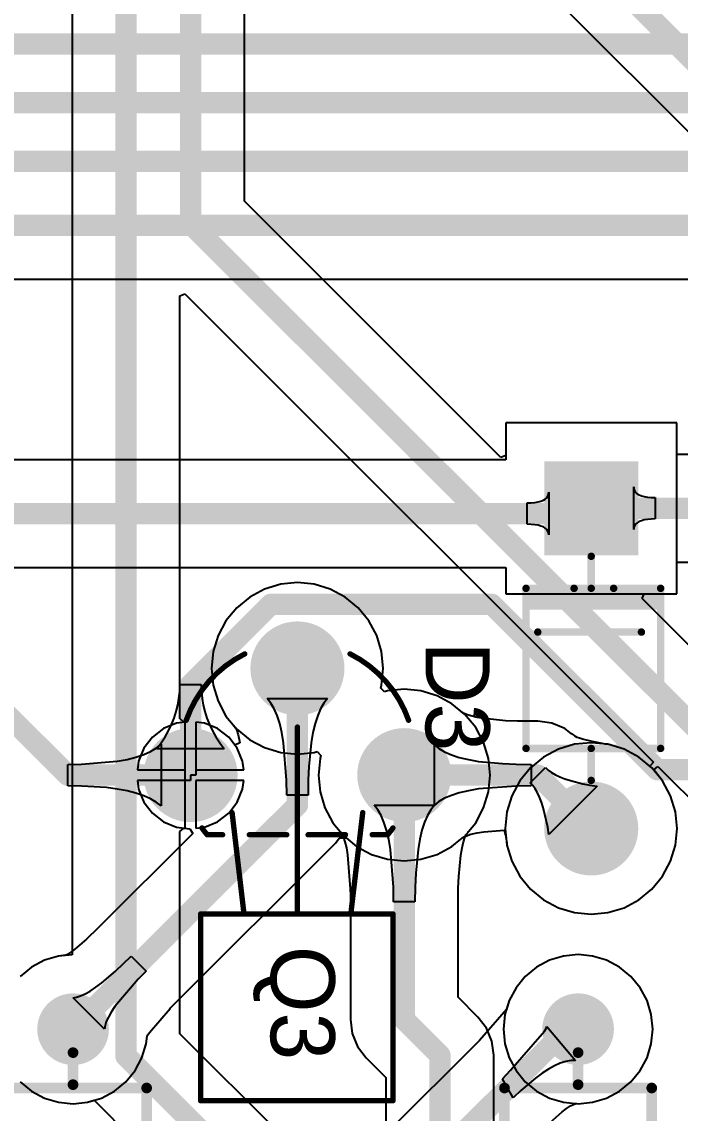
# Model space of a CAD drawing. Header units: millimetres. Extents: x 0 to 190, y 0 to 100.
# Drawn here: x 129.85 to 145.5, y 39.71 to 65.68 of the extents above; entities that cross this region are included whole.
import ezdxf

# ---------------------------------------------------------------- set-up
doc = ezdxf.new("R2010")
doc.units = ezdxf.units.MM
for name, color, linetype in [('BottomLayer', 5, 'Continuous'), ('BottomSolder', 6, 'Continuous'), ('MultiLayer', 9, 'Continuous'), ('PadHoleLayer', 156, 'Continuous'), ('TopLayer', 1, 'Continuous'), ('TopOverlay', 2, 'Continuous'), ('TopSolder', 216, 'Continuous')]:
    doc.layers.add(name, color=color, linetype=linetype)

msp = doc.modelspace()

# ---------------------------------------------------------------- hatches: boundary and pattern name
at = {"layer": 'BottomLayer'}
msp.add_hatch(color=5, dxfattribs=at).paths.add_polyline_path([(144.399, 55.118), (144.399, 53.086), (142.367, 53.086), (142.367, 55.118)])
h = msp.add_hatch(color=5, dxfattribs=at)
edge = h.paths.add_edge_path()
edge.add_arc((136.398, 50.292), 1.016, 0, 360)
h = msp.add_hatch(color=5, dxfattribs=at)
edge = h.paths.add_edge_path()
edge.add_arc((133.858, 47.752), 1.016, 0, 360)
h = msp.add_hatch(color=5, dxfattribs=at)
edge = h.paths.add_edge_path()
edge.add_arc((138.938, 47.752), 1.016, 0, 360)
h = msp.add_hatch(color=5, dxfattribs=at)
edge = h.paths.add_edge_path()
edge.add_arc((143.383, 46.482), 1.016, 0, 360)
h = msp.add_hatch(color=5, dxfattribs=at)
edge = h.paths.add_edge_path()
edge.add_arc((131.064, 41.706), 0.75, 0, 360)
h = msp.add_hatch(color=5, dxfattribs=at)
edge = h.paths.add_edge_path()
edge.add_arc((143.071, 41.706), 0.75, 0, 360)
at = {"layer": 'BottomSolder'}
msp.add_hatch(color=6, dxfattribs=at).paths.add_polyline_path([(144.501, 55.22), (144.501, 52.984), (142.265, 52.984), (142.265, 55.22)])
h = msp.add_hatch(color=6, dxfattribs=at)
edge = h.paths.add_edge_path()
edge.add_arc((136.398, 50.292), 1.118, 0, 360)
h = msp.add_hatch(color=6, dxfattribs=at)
edge = h.paths.add_edge_path()
edge.add_arc((133.858, 47.752), 1.118, 0, 360)
h = msp.add_hatch(color=6, dxfattribs=at)
edge = h.paths.add_edge_path()
edge.add_arc((138.938, 47.752), 1.118, 0, 360)
h = msp.add_hatch(color=6, dxfattribs=at)
edge = h.paths.add_edge_path()
edge.add_arc((143.383, 46.482), 1.118, 0, 360)
h = msp.add_hatch(color=6, dxfattribs=at)
edge = h.paths.add_edge_path()
edge.add_arc((131.064, 41.706), 0.852, 0, 360)
h = msp.add_hatch(color=6, dxfattribs=at)
edge = h.paths.add_edge_path()
edge.add_arc((143.071, 41.706), 0.852, 0, 360)
at = {"layer": 'MultiLayer'}
msp.add_hatch(color=9, dxfattribs=at).paths.add_polyline_path([(144.399, 55.118), (144.399, 53.086), (142.367, 53.086), (142.367, 55.118)])
h = msp.add_hatch(color=9, dxfattribs=at)
edge = h.paths.add_edge_path()
edge.add_arc((136.398, 50.292), 1.016, 0, 360)
h = msp.add_hatch(color=9, dxfattribs=at)
edge = h.paths.add_edge_path()
edge.add_arc((133.858, 47.752), 1.016, 0, 360)
h = msp.add_hatch(color=9, dxfattribs=at)
edge = h.paths.add_edge_path()
edge.add_arc((138.938, 47.752), 1.016, 0, 360)
h = msp.add_hatch(color=9, dxfattribs=at)
edge = h.paths.add_edge_path()
edge.add_arc((143.383, 46.482), 1.016, 0, 360)
h = msp.add_hatch(color=9, dxfattribs=at)
edge = h.paths.add_edge_path()
edge.add_arc((131.064, 41.706), 0.75, 0, 360)
h = msp.add_hatch(color=9, dxfattribs=at)
edge = h.paths.add_edge_path()
edge.add_arc((143.071, 41.706), 0.75, 0, 360)
at = {"layer": 'PadHoleLayer'}
h = msp.add_hatch(color=156, dxfattribs=at)
edge = h.paths.add_edge_path()
edge.add_arc((143.383, 54.102), 0.445, 0, 360)
h = msp.add_hatch(color=156, dxfattribs=at)
edge = h.paths.add_edge_path()
edge.add_arc((136.398, 50.292), 0.457, 0, 360)
h = msp.add_hatch(color=156, dxfattribs=at)
edge = h.paths.add_edge_path()
edge.add_arc((133.858, 47.752), 0.457, 0, 360)
h = msp.add_hatch(color=156, dxfattribs=at)
edge = h.paths.add_edge_path()
edge.add_arc((138.938, 47.752), 0.457, 0, 360)
h = msp.add_hatch(color=156, dxfattribs=at)
edge = h.paths.add_edge_path()
edge.add_arc((143.383, 46.482), 0.445, 0, 360)
h = msp.add_hatch(color=156, dxfattribs=at)
edge = h.paths.add_edge_path()
edge.add_arc((131.064, 41.706), 0.35, 0, 360)
h = msp.add_hatch(color=156, dxfattribs=at)
edge = h.paths.add_edge_path()
edge.add_arc((143.071, 41.706), 0.35, 0, 360)
at = {"layer": 'TopLayer'}
msp.add_hatch(color=1, dxfattribs=at).paths.add_polyline_path([(144.399, 55.118), (144.399, 53.086), (142.367, 53.086), (142.367, 55.118)])
h = msp.add_hatch(color=1, dxfattribs=at)
edge = h.paths.add_edge_path()
edge.add_arc((136.398, 50.292), 1.016, 0, 360)
h = msp.add_hatch(color=1, dxfattribs=at)
edge = h.paths.add_edge_path()
edge.add_arc((133.858, 47.752), 1.016, 0, 360)
h = msp.add_hatch(color=1, dxfattribs=at)
edge = h.paths.add_edge_path()
edge.add_arc((138.938, 47.752), 1.016, 0, 360)
h = msp.add_hatch(color=1, dxfattribs=at)
edge = h.paths.add_edge_path()
edge.add_arc((143.383, 46.482), 1.016, 0, 360)
h = msp.add_hatch(color=1, dxfattribs=at)
edge = h.paths.add_edge_path()
edge.add_arc((131.064, 41.706), 0.75, 0, 360)
h = msp.add_hatch(color=1, dxfattribs=at)
edge = h.paths.add_edge_path()
edge.add_arc((143.071, 41.706), 0.75, 0, 360)
at = {"layer": 'TopOverlay'}
msp.add_hatch(color=2, dxfattribs=at).paths.add_polyline_path([(141.834, 52.197), (141.834, 51.689), (145.034, 51.689), (145.034, 52.197)])
at = {"layer": 'TopSolder'}
msp.add_hatch(color=216, dxfattribs=at).paths.add_polyline_path([(144.501, 55.22), (144.501, 52.984), (142.265, 52.984), (142.265, 55.22)])
h = msp.add_hatch(color=216, dxfattribs=at)
edge = h.paths.add_edge_path()
edge.add_arc((136.398, 50.292), 1.118, 0, 360)
h = msp.add_hatch(color=216, dxfattribs=at)
edge = h.paths.add_edge_path()
edge.add_arc((133.858, 47.752), 1.118, 0, 360)
h = msp.add_hatch(color=216, dxfattribs=at)
edge = h.paths.add_edge_path()
edge.add_arc((138.938, 47.752), 1.118, 0, 360)
h = msp.add_hatch(color=216, dxfattribs=at)
edge = h.paths.add_edge_path()
edge.add_arc((143.383, 46.482), 1.118, 0, 360)
h = msp.add_hatch(color=216, dxfattribs=at)
edge = h.paths.add_edge_path()
edge.add_arc((131.064, 41.706), 0.852, 0, 360)
h = msp.add_hatch(color=216, dxfattribs=at)
edge = h.paths.add_edge_path()
edge.add_arc((143.071, 41.706), 0.852, 0, 360)

# ---------------------------------------------------------------- linework, layer by layer
at = {"layer": 'BottomLayer'}
for p, q in [((127.977, 59.556), (162.735, 59.556)), ((145.415, 56.134), (141.351, 56.134)), ((141.351, 56.134), (141.351, 55.256)), ((145.415, 55.383), (145.415, 56.134)), ((157.861, 55.383), (145.415, 55.383)), ((141.351, 55.256), (129.286, 55.256)), ((144.393, 53.594), (144.393, 54.61)), ((144.393, 54.61), (144.398, 54.562)), ((144.398, 54.562), (144.413, 54.519)), ((142.189, 54.27), (142.245, 54.292)), ((142.245, 54.292), (142.291, 54.32)), ((142.291, 54.32), (142.327, 54.353)), ((142.327, 54.353), (142.353, 54.392)), ((142.353, 54.392), (142.368, 54.435)), ((142.368, 54.435), (142.373, 54.483)), ((142.373, 54.483), (142.373, 53.467)), ((144.413, 54.519), (144.439, 54.48)), ((144.439, 54.48), (144.475, 54.447)), ((144.475, 54.447), (144.521, 54.419)), ((144.521, 54.419), (144.577, 54.397)), ((144.577, 54.397), (144.643, 54.379)), ((144.643, 54.379), (144.72, 54.366)), ((144.72, 54.366), (144.807, 54.359)), ((144.807, 54.359), (144.904, 54.356)), ((144.904, 54.356), (144.904, 53.848)), ((141.862, 54.229), (141.959, 54.232)), ((141.862, 53.721), (141.862, 54.229)), ((141.959, 54.232), (142.046, 54.239)), ((142.046, 54.239), (142.123, 54.252)), ((142.123, 54.252), (142.189, 54.27)), ((144.521, 53.785), (144.475, 53.757)), ((144.577, 53.807), (144.521, 53.785)), ((144.643, 53.825), (144.577, 53.807)), ((144.72, 53.838), (144.643, 53.825)), ((144.807, 53.845), (144.72, 53.838)), ((144.904, 53.848), (144.807, 53.845)), ((141.959, 53.718), (141.862, 53.721)), ((142.046, 53.711), (141.959, 53.718)), ((142.123, 53.698), (142.046, 53.711)), ((142.189, 53.68), (142.123, 53.698)), ((142.245, 53.657), (142.189, 53.68)), ((142.291, 53.63), (142.245, 53.657)), ((142.327, 53.597), (142.291, 53.63)), ((142.353, 53.558), (142.327, 53.597)), ((142.368, 53.515), (142.353, 53.558)), ((142.373, 53.467), (142.368, 53.515)), ((144.398, 53.642), (144.393, 53.594)), ((144.413, 53.685), (144.398, 53.642)), ((144.439, 53.724), (144.413, 53.685)), ((144.475, 53.757), (144.439, 53.724)), ((145.415, 52.07), (145.415, 52.821)), ((145.415, 52.821), (157.861, 52.821)), ((129.286, 52.694), (141.351, 52.694)), ((141.351, 52.694), (141.351, 52.07)), ((136, 52.295), (135.617, 52.178)), ((136.398, 52.334), (136, 52.295)), ((136.796, 52.295), (136.398, 52.334)), ((137.179, 52.178), (136.796, 52.295)), ((135.264, 51.99), (134.954, 51.736)), ((135.617, 52.178), (135.264, 51.99)), ((137.532, 51.99), (137.179, 52.178)), ((137.842, 51.736), (137.532, 51.99)), ((141.351, 52.07), (145.415, 52.07)), ((134.954, 51.736), (134.7, 51.426)), ((138.096, 51.426), (137.842, 51.736)), ((134.7, 51.426), (134.512, 51.073)), ((138.284, 51.073), (138.096, 51.426)), ((134.512, 51.073), (134.395, 50.69)), ((138.401, 50.69), (138.284, 51.073)), ((134.395, 50.69), (134.356, 50.292)), ((138.44, 50.292), (138.401, 50.69)), ((134.356, 50.292), (134.395, 49.894)), ((138.401, 49.894), (138.44, 50.292)), ((133.599, 49.742), (133.604, 49.907)), ((133.604, 49.907), (134.112, 49.907)), ((134.112, 49.907), (134.117, 49.742)), ((134.395, 49.894), (134.512, 49.511)), ((138.379, 49.823), (138.401, 49.894)), ((133.582, 49.579), (133.599, 49.742)), ((134.117, 49.742), (134.134, 49.579)), ((138.469, 49.733), (138.379, 49.823)), ((138.54, 49.755), (138.469, 49.733)), ((138.938, 49.794), (138.54, 49.755)), ((139.336, 49.755), (138.938, 49.794)), ((139.719, 49.638), (139.336, 49.755)), ((140.072, 49.45), (139.719, 49.638)), ((133.517, 49.263), (133.555, 49.42)), ((133.555, 49.42), (133.582, 49.579)), ((134.134, 49.579), (134.161, 49.42)), ((134.161, 49.42), (134.199, 49.263)), ((134.512, 49.511), (134.7, 49.158)), ((135.767, 49.467), (135.679, 49.574)), ((135.679, 49.574), (137.117, 49.574)), ((135.846, 49.333), (135.767, 49.467)), ((137.029, 49.467), (136.95, 49.333)), ((137.117, 49.574), (137.029, 49.467)), ((140.283, 49.277), (140.072, 49.45)), ((133.408, 48.957), (133.468, 49.109)), ((133.468, 49.109), (133.517, 49.263)), ((134.199, 49.263), (134.248, 49.109)), ((134.248, 49.109), (134.308, 48.957)), ((134.7, 49.158), (134.873, 48.947)), ((135.916, 49.172), (135.846, 49.333)), ((135.977, 48.983), (135.916, 49.172)), ((136.88, 49.172), (136.819, 48.983)), ((136.95, 49.333), (136.88, 49.172)), ((140.309, 49.26), (140.283, 49.277)), ((140.353, 49.224), (140.309, 49.26)), ((140.362, 49.219), (140.353, 49.224)), ((140.419, 49.194), (140.362, 49.219)), ((140.522, 49.161), (140.419, 49.194)), ((140.668, 49.127), (140.522, 49.161)), ((140.844, 49.097), (140.668, 49.127)), ((141.347, 49.047), (140.844, 49.097)), ((133.218, 48.861), (132.952, 48.658)), ((133.526, 48.989), (133.218, 48.861)), ((133.337, 48.809), (133.408, 48.957)), ((133.731, 49.016), (133.526, 48.989)), ((133.731, 47.879), (133.731, 49.016)), ((134.19, 48.989), (133.985, 49.016)), ((133.985, 49.016), (133.985, 47.752)), ((134.498, 48.861), (134.19, 48.989)), ((134.308, 48.957), (134.379, 48.809)), ((134.764, 48.658), (134.498, 48.861)), ((134.873, 48.947), (134.89, 48.921)), ((134.89, 48.921), (134.926, 48.877)), ((134.926, 48.877), (134.931, 48.868)), ((134.931, 48.868), (134.956, 48.811)), ((136.028, 48.767), (135.977, 48.983)), ((136.819, 48.983), (136.768, 48.767)), ((141.63, 49.035), (141.347, 49.047)), ((141.794, 49.033), (141.63, 49.035)), ((142.113, 49.033), (141.794, 49.033)), ((142.445, 48.989), (142.113, 49.033)), ((142.753, 48.861), (142.445, 48.989)), ((142.916, 48.736), (142.753, 48.861)), ((132.952, 48.658), (132.749, 48.392)), ((133.162, 48.52), (133.255, 48.663)), ((133.255, 48.663), (133.337, 48.809)), ((134.379, 48.809), (134.461, 48.663)), ((134.461, 48.663), (134.554, 48.52)), ((134.911, 48.466), (134.764, 48.658)), ((134.956, 48.811), (134.989, 48.708)), ((134.989, 48.708), (135.023, 48.562)), ((136.07, 48.523), (136.028, 48.767)), ((136.768, 48.767), (136.726, 48.523)), ((142.972, 48.699), (142.916, 48.736)), ((142.997, 48.677), (142.972, 48.699)), ((143.011, 48.668), (142.997, 48.677)), ((143.048, 48.651), (143.011, 48.668)), ((143.106, 48.628), (143.048, 48.651)), ((143.172, 48.606), (143.106, 48.628)), ((143.403, 48.549), (143.172, 48.606)), ((132.749, 48.392), (132.621, 48.084)), ((132.745, 48.241), (132.906, 48.313)), ((132.906, 48.313), (133.043, 48.395)), ((133.043, 48.395), (133.156, 48.486)), ((133.059, 48.379), (133.162, 48.52)), ((134.657, 48.379), (133.059, 48.379)), ((133.156, 48.486), (133.156, 47.018)), ((134.554, 48.52), (134.657, 48.379)), ((135.031, 48.519), (134.911, 48.466)), ((135.023, 48.562), (135.031, 48.519)), ((136.139, 47.629), (136.07, 48.523)), ((136.726, 48.523), (136.671, 47.955)), ((139.656, 47.033), (139.656, 48.471)), ((139.656, 48.471), (139.763, 48.383)), ((139.763, 48.383), (139.897, 48.304)), ((143.523, 48.526), (143.403, 48.549)), ((143.684, 48.5), (143.523, 48.526)), ((143.716, 48.491), (143.684, 48.5)), ((143.781, 48.485), (143.716, 48.491)), ((144.164, 48.368), (143.781, 48.485)), ((144.517, 48.18), (144.164, 48.368)), ((131.268, 48.011), (132.116, 48.083)), ((132.116, 48.083), (132.35, 48.126)), ((132.35, 48.126), (132.56, 48.179)), ((132.56, 48.179), (132.745, 48.241)), ((132.621, 48.084), (132.594, 47.879)), ((139.897, 48.304), (140.058, 48.234)), ((140.058, 48.234), (140.247, 48.173)), ((140.247, 48.173), (140.463, 48.122)), ((140.463, 48.122), (140.707, 48.08)), ((140.707, 48.08), (141.275, 48.025)), ((144.827, 47.926), (144.517, 48.18)), ((130.937, 48.006), (131.268, 48.011)), ((130.937, 47.498), (130.937, 48.006)), ((132.594, 47.879), (133.731, 47.879)), ((136.671, 47.955), (136.657, 47.629)), ((141.275, 48.025), (141.601, 48.011)), ((141.601, 48.011), (141.954, 48.006)), ((141.933, 47.572), (142.293, 47.932)), ((141.954, 48.006), (141.954, 47.498)), ((142.293, 47.932), (142.361, 47.871)), ((142.361, 47.871), (142.442, 47.814)), ((142.442, 47.814), (142.535, 47.76)), ((145.081, 47.616), (144.827, 47.926)), ((133.858, 47.625), (132.594, 47.625)), ((132.594, 47.625), (132.621, 47.42)), ((133.985, 47.752), (133.858, 47.752)), ((133.858, 47.752), (133.858, 47.625)), ((136.144, 47.276), (136.139, 47.629)), ((136.657, 47.629), (136.652, 47.276)), ((141.994, 47.504), (141.933, 47.572)), ((142.535, 47.76), (142.64, 47.71)), ((142.64, 47.71), (142.758, 47.664)), ((142.758, 47.664), (142.887, 47.621)), ((142.887, 47.621), (143.182, 47.547)), ((143.182, 47.547), (143.348, 47.516)), ((145.269, 47.263), (145.081, 47.616)), ((131.268, 47.493), (130.937, 47.498)), ((131.858, 47.455), (131.268, 47.493)), ((132.116, 47.421), (131.858, 47.455)), ((132.35, 47.378), (132.116, 47.421)), ((132.56, 47.325), (132.35, 47.378)), ((132.745, 47.263), (132.56, 47.325)), ((132.621, 47.42), (132.749, 47.112)), ((136.652, 47.276), (136.144, 47.276)), ((140.058, 47.27), (139.897, 47.2)), ((140.247, 47.331), (140.058, 47.27)), ((140.463, 47.382), (140.247, 47.331)), ((140.707, 47.424), (140.463, 47.382)), ((141.601, 47.493), (140.707, 47.424)), ((141.954, 47.498), (141.601, 47.493)), ((142.051, 47.423), (141.994, 47.504)), ((142.105, 47.33), (142.051, 47.423)), ((142.155, 47.225), (142.105, 47.33)), ((143.525, 47.488), (142.377, 46.34)), ((143.348, 47.516), (143.525, 47.488)), ((132.906, 47.191), (132.745, 47.263)), ((132.749, 47.112), (132.952, 46.846)), ((133.043, 47.109), (132.906, 47.191)), ((133.156, 47.018), (133.043, 47.109)), ((139.763, 47.121), (139.656, 47.033)), ((139.897, 47.2), (139.763, 47.121)), ((142.201, 47.107), (142.155, 47.225)), ((142.244, 46.978), (142.201, 47.107)), ((145.386, 46.88), (145.269, 47.263)), ((132.952, 46.846), (133.218, 46.643)), ((142.349, 46.517), (142.244, 46.978)), ((145.425, 46.482), (145.386, 46.88)), ((133.218, 46.643), (133.526, 46.515)), ((133.526, 46.515), (133.84, 46.473)), ((142.377, 46.34), (142.349, 46.517)), ((133.91, 46.363), (131.654, 44.107)), ((133.84, 46.473), (133.91, 46.363)), ((137.304, 46.134), (137.392, 46.25)), ((137.392, 46.25), (137.557, 46.256)), ((137.557, 46.256), (137.804, 46.054)), ((140.283, 46.227), (140.309, 46.244)), ((140.309, 46.244), (140.353, 46.28)), ((140.353, 46.28), (140.362, 46.285)), ((140.362, 46.285), (140.419, 46.31)), ((140.419, 46.31), (140.522, 46.343)), ((140.522, 46.343), (140.668, 46.377)), ((140.668, 46.377), (140.833, 46.406)), ((140.833, 46.406), (141.315, 46.443)), ((141.315, 46.443), (141.342, 46.323)), ((141.342, 46.323), (141.365, 46.181)), ((145.386, 46.084), (145.425, 46.482)), ((133.383, 42.213), (137.304, 46.134)), ((137.804, 46.054), (138.157, 45.866)), ((139.719, 45.866), (140.072, 46.054)), ((140.072, 46.054), (140.283, 46.227)), ((141.365, 46.181), (141.374, 46.149)), ((141.374, 46.149), (141.38, 46.084)), ((141.38, 46.084), (141.497, 45.701)), ((145.269, 45.701), (145.386, 46.084)), ((138.157, 45.866), (138.54, 45.749)), ((138.54, 45.749), (138.938, 45.71)), ((138.938, 45.71), (139.336, 45.749)), ((139.336, 45.749), (139.719, 45.866)), ((141.497, 45.701), (141.685, 45.348)), ((145.081, 45.348), (145.269, 45.701)), ((141.685, 45.348), (141.939, 45.038)), ((144.827, 45.038), (145.081, 45.348)), ((141.939, 45.038), (142.249, 44.784)), ((144.517, 44.784), (144.827, 45.038)), ((142.249, 44.784), (142.602, 44.596)), ((144.164, 44.596), (144.517, 44.784)), ((142.602, 44.596), (142.985, 44.479)), ((142.985, 44.479), (143.383, 44.44)), ((143.383, 44.44), (143.781, 44.479)), ((143.781, 44.479), (144.164, 44.596)), ((131.654, 44.107), (131.384, 43.849)), ((131.384, 43.849), (131.106, 43.611)), ((130.718, 43.446), (130.385, 43.345)), ((130.894, 43.464), (130.718, 43.446)), ((130.929, 43.484), (130.894, 43.464)), ((131.009, 43.538), (130.929, 43.484)), ((131.106, 43.611), (131.009, 43.538)), ((132.072, 43.089), (132.444, 43.445)), ((132.444, 43.445), (132.803, 43.086)), ((142.725, 43.446), (142.392, 43.345)), ((143.071, 43.481), (142.725, 43.446)), ((143.417, 43.446), (143.071, 43.481)), ((143.75, 43.345), (143.417, 43.446)), ((130.078, 43.181), (129.809, 42.961)), ((130.385, 43.345), (130.078, 43.181)), ((142.085, 43.181), (141.816, 42.961)), ((142.392, 43.345), (142.085, 43.181)), ((144.057, 43.181), (143.75, 43.345)), ((144.326, 42.961), (144.057, 43.181)), ((131.748, 42.812), (132.072, 43.089)), ((132.615, 42.894), (132.061, 42.246)), ((132.803, 43.086), (132.615, 42.894)), ((141.816, 42.961), (141.596, 42.692)), ((144.547, 42.692), (144.326, 42.961)), ((131.352, 42.545), (131.472, 42.614)), ((131.472, 42.614), (131.604, 42.703)), ((131.604, 42.703), (131.748, 42.812)), ((141.596, 42.692), (141.432, 42.385)), ((144.711, 42.385), (144.547, 42.692)), ((131.064, 42.456), (131.148, 42.466)), ((131.814, 41.706), (131.064, 42.456)), ((131.148, 42.466), (131.244, 42.496)), ((131.244, 42.496), (131.352, 42.545)), ((141.432, 42.385), (141.367, 42.173)), ((144.812, 42.052), (144.711, 42.385)), ((131.972, 42.114), (131.903, 41.994)), ((132.061, 42.246), (131.972, 42.114)), ((132.878, 41.625), (133.372, 42.202)), ((133.372, 42.202), (133.383, 42.213)), ((141.367, 42.173), (140.726, 41.437)), ((131.854, 41.886), (131.824, 41.79)), ((131.903, 41.994), (131.854, 41.886)), ((144.846, 41.706), (144.812, 42.052)), ((131.824, 41.79), (131.814, 41.706)), ((132.822, 41.536), (132.842, 41.571)), ((132.842, 41.571), (132.878, 41.625)), ((141.467, 40.727), (142.276, 41.656)), ((142.276, 41.656), (142.31, 41.722)), ((142.31, 41.722), (142.324, 41.772)), ((142.324, 41.772), (143.012, 40.958)), ((144.812, 41.36), (144.846, 41.706)), ((132.703, 41.027), (132.804, 41.36)), ((132.804, 41.36), (132.822, 41.536)), ((140.726, 41.437), (138.519, 39.23)), ((144.711, 41.027), (144.812, 41.36)), ((132.539, 40.72), (132.703, 41.027)), ((142.511, 40.837), (142.366, 40.758)), ((142.647, 40.897), (142.511, 40.837)), ((142.776, 40.937), (142.647, 40.897)), ((142.898, 40.957), (142.776, 40.937)), ((143.012, 40.958), (142.898, 40.957)), ((144.547, 40.72), (144.711, 41.027)), ((132.319, 40.451), (132.539, 40.72)), ((141.27, 40.528), (141.467, 40.727)), ((141.53, 40.07), (141.27, 40.528)), ((142.055, 40.541), (141.712, 40.247)), ((142.214, 40.66), (142.055, 40.541)), ((142.366, 40.758), (142.214, 40.66)), ((144.326, 40.451), (144.547, 40.72)), ((129.809, 40.451), (130.078, 40.231)), ((132.05, 40.231), (132.319, 40.451)), ((144.057, 40.231), (144.326, 40.451)), ((130.078, 40.231), (130.385, 40.067)), ((130.385, 40.067), (130.718, 39.966)), ((131.41, 39.966), (131.743, 40.067)), ((131.743, 40.067), (132.05, 40.231)), ((141.712, 40.247), (141.53, 40.07)), ((143.417, 39.966), (143.75, 40.067)), ((143.75, 40.067), (144.057, 40.231)), ((130.718, 39.966), (131.064, 39.931)), ((131.064, 39.931), (131.41, 39.966)), ((142.404, 39.489), (142.695, 39.74)), ((142.695, 39.74), (142.798, 39.817)), ((142.798, 39.817), (142.892, 39.878)), ((142.892, 39.878), (142.962, 39.916)), ((142.962, 39.916), (143.002, 39.933)), ((143.002, 39.933), (143.021, 39.934)), ((143.021, 39.934), (143.032, 39.935)), ((143.032, 39.935), (143.071, 39.931)), ((143.071, 39.931), (143.417, 39.966))]:
    msp.add_line(p, q, dxfattribs=at)
at = {"layer": 'BottomLayer', "const_width": 0.508}
for points in [[(127.889, 65.151), (158.115, 65.151)], [(127.762, 63.754), (161.29, 63.754)], [(127.889, 62.357), (162.433, 62.357)], [(127.447, 60.837), (163.453, 60.837)], [(143.256, 53.975), (143.383, 54.102)], [(143.383, 54.102), (159.258, 54.102)], [(127.254, 53.975), (143.256, 53.975)], [(133.858, 49.907), (135.767, 51.816)], [(135.767, 51.816), (141.02, 51.816)], [(141.02, 51.816), (144.957, 47.879)], [(127.718, 50.971), (130.937, 47.752)], [(136.398, 47.04), (136.398, 50.292)], [(133.858, 47.752), (133.858, 49.907)], [(144.957, 47.879), (150.622, 47.879)], [(130.937, 47.752), (133.858, 47.752)], [(138.938, 47.752), (142.113, 47.752)], [(142.113, 47.752), (143.383, 46.482)], [(131.064, 41.706), (136.398, 47.04)], [(138.515, 37.414), (142.807, 41.706)], [(142.807, 41.706), (143.071, 41.706)]]:
    msp.add_lwpolyline(points, dxfattribs=at)
at = {"layer": 'BottomLayer', "const_width": 0.254}
for points in [[(143.256, 54.102, 1), (143.51, 54.102, 1)], [(143.256, 54.102, 1), (143.51, 54.102, 1)], [(143.129, 53.975, 1), (143.383, 53.975, 1)], [(143.129, 53.975, 1), (143.383, 53.975, 1)], [(135.64, 51.816, 1), (135.894, 51.816, 1)], [(135.64, 51.816, 1), (135.894, 51.816, 1)], [(140.893, 51.816, 1), (141.147, 51.816, 1)], [(140.893, 51.816, 1), (141.147, 51.816, 1)], [(136.271, 50.292, 1), (136.525, 50.292, 1)], [(133.731, 49.907, 1), (133.985, 49.907, 1)], [(133.731, 49.907, 1), (133.985, 49.907, 1)], [(144.83, 47.879, 1), (145.084, 47.879, 1)], [(144.83, 47.879, 1), (145.084, 47.879, 1)], [(130.81, 47.752, 1), (131.064, 47.752, 1)], [(130.81, 47.752, 1), (131.064, 47.752, 1)], [(133.731, 47.752, 1), (133.985, 47.752, 1)], [(133.731, 47.752, 1), (133.985, 47.752, 1)], [(138.811, 47.752, 1), (139.065, 47.752, 1)], [(141.986, 47.752, 1), (142.24, 47.752, 1)], [(141.986, 47.752, 1), (142.24, 47.752, 1)], [(136.271, 47.04, 1), (136.525, 47.04, 1)], [(136.271, 47.04, 1), (136.525, 47.04, 1)], [(143.256, 46.482, 1), (143.51, 46.482, 1)], [(130.937, 41.706, 1), (131.191, 41.706, 1)], [(142.68, 41.706, 1), (142.934, 41.706, 1)], [(142.68, 41.706, 1), (142.934, 41.706, 1)], [(142.944, 41.706, 1), (143.198, 41.706, 1)]]:
    msp.add_lwpolyline(points, format="xyb", close=True, dxfattribs=at)
at = {"layer": 'TopLayer'}
for p, q in [((131.041, 85.925), (131.041, 43.478)), ((135.256, 73.498), (159.519, 49.235)), ((135.139, 61.407), (135.139, 73.45)), ((141.234, 55.312), (135.139, 61.407)), ((133.603, 59.154), (133.72, 59.203)), ((133.603, 49.096), (133.603, 59.154)), ((133.72, 59.203), (144.861, 48.062)), ((145.415, 56.134), (141.351, 56.134)), ((141.351, 56.134), (141.351, 55.361)), ((145.415, 52.07), (145.415, 56.134)), ((141.351, 55.361), (141.234, 55.312)), ((136, 52.295), (135.617, 52.178)), ((136.398, 52.334), (136, 52.295)), ((136.796, 52.295), (136.398, 52.334)), ((137.179, 52.178), (136.796, 52.295)), ((135.264, 51.99), (134.954, 51.736)), ((135.617, 52.178), (135.264, 51.99)), ((137.532, 51.99), (137.179, 52.178)), ((137.842, 51.736), (137.532, 51.99)), ((144.593, 51.953), (144.642, 52.07)), ((149.501, 47.045), (144.593, 51.953)), ((144.642, 52.07), (145.415, 52.07)), ((134.954, 51.736), (134.7, 51.426)), ((138.096, 51.426), (137.842, 51.736)), ((134.7, 51.426), (134.512, 51.073)), ((138.284, 51.073), (138.096, 51.426)), ((134.512, 51.073), (134.395, 50.69)), ((138.401, 50.69), (138.284, 51.073)), ((134.395, 50.69), (134.356, 50.292)), ((138.44, 50.292), (138.401, 50.69)), ((134.356, 50.292), (134.395, 49.894)), ((138.401, 49.894), (138.44, 50.292)), ((134.395, 49.894), (134.512, 49.511)), ((138.379, 49.823), (138.401, 49.894)), ((138.469, 49.733), (138.379, 49.823)), ((138.54, 49.755), (138.469, 49.733)), ((138.938, 49.794), (138.54, 49.755)), ((139.336, 49.755), (138.938, 49.794)), ((139.719, 49.638), (139.336, 49.755)), ((140.072, 49.45), (139.719, 49.638)), ((134.512, 49.511), (134.7, 49.158)), ((140.382, 49.196), (140.072, 49.45)), ((133.698, 49.012), (133.603, 49.096)), ((134.7, 49.158), (134.954, 48.848)), ((140.636, 48.886), (140.382, 49.196)), ((133.731, 49.016), (133.698, 49.012)), ((133.731, 47.752), (133.731, 49.016)), ((134.19, 48.989), (133.985, 49.016)), ((133.985, 49.016), (133.985, 47.879)), ((134.498, 48.861), (134.19, 48.989)), ((134.764, 48.658), (134.498, 48.861)), ((134.954, 48.848), (135.264, 48.594)), ((140.824, 48.533), (140.636, 48.886)), ((134.967, 48.392), (134.764, 48.658)), ((135.264, 48.594), (135.617, 48.406)), ((135.095, 48.084), (134.967, 48.392)), ((135.617, 48.406), (136, 48.289)), ((136.796, 48.289), (136.867, 48.311)), ((136.867, 48.311), (136.957, 48.221)), ((140.941, 48.15), (140.824, 48.533)), ((142.602, 48.368), (142.249, 48.18)), ((142.985, 48.485), (142.602, 48.368)), ((143.383, 48.524), (142.985, 48.485)), ((143.781, 48.485), (143.383, 48.524)), ((144.164, 48.368), (143.781, 48.485)), ((144.517, 48.18), (144.164, 48.368)), ((135.122, 47.879), (135.095, 48.084)), ((136, 48.289), (136.398, 48.25)), ((136.398, 48.25), (136.796, 48.289)), ((136.935, 48.15), (136.896, 47.752)), ((136.957, 48.221), (136.935, 48.15)), ((140.98, 47.752), (140.941, 48.15)), ((142.249, 48.18), (141.939, 47.926)), ((144.776, 47.968), (144.517, 48.18)), ((144.861, 48.062), (144.776, 47.968)), ((133.985, 47.879), (135.122, 47.879)), ((141.939, 47.926), (141.685, 47.616)), ((144.869, 47.875), (144.963, 47.96)), ((145.081, 47.616), (144.869, 47.875)), ((144.963, 47.96), (147.424, 45.499)), ((133.731, 46.488), (133.731, 47.752)), ((135.122, 47.625), (133.985, 47.625)), ((133.985, 47.625), (133.985, 46.488)), ((135.095, 47.42), (135.122, 47.625)), ((136.896, 47.752), (136.935, 47.354)), ((140.941, 47.354), (140.98, 47.752)), ((141.685, 47.616), (141.497, 47.263)), ((145.269, 47.263), (145.081, 47.616)), ((134.967, 47.112), (135.095, 47.42)), ((136.935, 47.354), (137.052, 46.971)), ((140.824, 46.971), (140.941, 47.354)), ((134.764, 46.846), (134.967, 47.112)), ((138.307, 46.927), (138.219, 47.034)), ((138.219, 47.034), (139.657, 47.034)), ((139.657, 47.034), (139.569, 46.927)), ((141.497, 47.263), (141.38, 46.88)), ((145.386, 46.88), (145.269, 47.263)), ((134.498, 46.643), (134.764, 46.846)), ((137.052, 46.971), (137.24, 46.618)), ((138.386, 46.793), (138.307, 46.927)), ((138.456, 46.632), (138.386, 46.793)), ((139.49, 46.793), (139.42, 46.632)), ((139.569, 46.927), (139.49, 46.793)), ((140.636, 46.618), (140.824, 46.971)), ((141.38, 46.88), (141.341, 46.482)), ((145.425, 46.482), (145.386, 46.88)), ((133.603, 46.408), (133.698, 46.492)), ((133.698, 46.492), (133.731, 46.488)), ((133.985, 46.488), (134.19, 46.515)), ((134.19, 46.515), (134.498, 46.643)), ((137.24, 46.618), (137.413, 46.407)), ((138.517, 46.443), (138.456, 46.632)), ((139.42, 46.632), (139.359, 46.443)), ((140.463, 46.407), (140.636, 46.618)), ((133.603, 41.598), (133.603, 46.408)), ((137.413, 46.407), (137.43, 46.381)), ((137.43, 46.381), (137.466, 46.337)), ((137.466, 46.337), (137.471, 46.328)), ((137.471, 46.328), (137.496, 46.271)), ((137.496, 46.271), (137.529, 46.168)), ((138.568, 46.227), (138.517, 46.443)), ((139.359, 46.443), (139.308, 46.227)), ((140.347, 46.168), (140.38, 46.271)), ((140.38, 46.271), (140.405, 46.328)), ((140.405, 46.328), (140.41, 46.337)), ((140.41, 46.337), (140.446, 46.381)), ((140.446, 46.381), (140.463, 46.407)), ((141.341, 46.482), (141.38, 46.084)), ((145.386, 46.084), (145.425, 46.482)), ((137.529, 46.168), (137.563, 46.022)), ((137.563, 46.022), (137.592, 45.857)), ((138.61, 45.983), (138.568, 46.227)), ((138.679, 45.089), (138.61, 45.983)), ((139.266, 45.983), (139.211, 45.415)), ((139.308, 46.227), (139.266, 45.983)), ((140.283, 45.846), (140.313, 46.022)), ((140.313, 46.022), (140.347, 46.168)), ((141.38, 46.084), (141.497, 45.701)), ((145.269, 45.701), (145.386, 46.084)), ((137.592, 45.857), (137.655, 45.042)), ((140.233, 45.343), (140.283, 45.846)), ((141.497, 45.701), (141.685, 45.348)), ((145.081, 45.348), (145.269, 45.701)), ((139.211, 45.415), (139.197, 45.089)), ((140.221, 45.06), (140.233, 45.343)), ((141.685, 45.348), (141.939, 45.038)), ((144.827, 45.038), (145.081, 45.348)), ((137.655, 45.042), (137.657, 44.896)), ((138.684, 44.736), (138.679, 45.089)), ((139.197, 45.089), (139.192, 44.736)), ((140.219, 44.896), (140.221, 45.06)), ((141.939, 45.038), (142.249, 44.784)), ((144.517, 44.784), (144.827, 45.038)), ((137.657, 44.896), (137.657, 41.933)), ((139.192, 44.736), (138.684, 44.736)), ((140.219, 42.464), (140.219, 44.896)), ((142.249, 44.784), (142.602, 44.596)), ((144.164, 44.596), (144.517, 44.784)), ((142.602, 44.596), (142.985, 44.479)), ((142.985, 44.479), (143.383, 44.44)), ((143.383, 44.44), (143.781, 44.479)), ((143.781, 44.479), (144.164, 44.596)), ((130.718, 43.446), (130.385, 43.345)), ((131.041, 43.478), (130.718, 43.446)), ((142.725, 43.446), (142.392, 43.345)), ((143.071, 43.481), (142.725, 43.446)), ((143.417, 43.446), (143.071, 43.481)), ((143.75, 43.345), (143.417, 43.446)), ((130.078, 43.181), (129.809, 42.961)), ((130.385, 43.345), (130.078, 43.181)), ((142.085, 43.181), (141.816, 42.961)), ((142.392, 43.345), (142.085, 43.181)), ((144.057, 43.181), (143.75, 43.345)), ((144.326, 42.961), (144.057, 43.181)), ((141.816, 42.961), (141.596, 42.692)), ((144.547, 42.692), (144.326, 42.961)), ((141.596, 42.692), (141.432, 42.385)), ((144.711, 42.385), (144.547, 42.692)), ((140.691, 41.992), (140.219, 42.464)), ((141.432, 42.385), (141.331, 42.052)), ((144.812, 42.052), (144.711, 42.385)), ((137.657, 41.933), (137.701, 41.602)), ((140.894, 41.727), (140.691, 41.992)), ((141.331, 42.052), (141.297, 41.706)), ((144.846, 41.706), (144.812, 42.052)), ((136.002, 39.198), (133.603, 41.598)), ((137.701, 41.602), (137.829, 41.293)), ((141.022, 41.418), (140.894, 41.727)), ((141.297, 41.706), (141.331, 41.36)), ((144.812, 41.36), (144.846, 41.706)), ((141.066, 41.086), (141.022, 41.418)), ((141.331, 41.36), (141.432, 41.027)), ((144.711, 41.027), (144.812, 41.36)), ((137.829, 41.293), (138.032, 41.027)), ((141.066, 35.68), (141.066, 41.086)), ((138.032, 41.027), (138.504, 40.556)), ((141.432, 41.027), (141.596, 40.72)), ((144.547, 40.72), (144.711, 41.027)), ((138.504, 40.556), (138.504, 39.192)), ((141.596, 40.72), (141.816, 40.451)), ((144.326, 40.451), (144.547, 40.72)), ((129.809, 40.451), (130.078, 40.231)), ((141.816, 40.451), (142.085, 40.231)), ((144.057, 40.231), (144.326, 40.451)), ((130.078, 40.231), (130.385, 40.067)), ((130.385, 40.067), (130.718, 39.966)), ((131.41, 39.966), (131.565, 40.013)), ((131.565, 40.013), (134.188, 37.389)), ((142.085, 40.231), (142.392, 40.067)), ((142.392, 40.067), (142.725, 39.966)), ((143.417, 39.966), (143.75, 40.067)), ((143.75, 40.067), (144.057, 40.231)), ((130.718, 39.966), (131.064, 39.931)), ((131.064, 39.931), (131.41, 39.966)), ((142.725, 39.966), (143.071, 39.931)), ((143.071, 39.931), (143.417, 39.966))]:
    msp.add_line(p, q, dxfattribs=at)
at = {"layer": 'TopLayer', "const_width": 0.508}
for points in [[(132.322, 41.067), (132.322, 86.455)], [(133.858, 60.877), (133.858, 86.106)], [(135.255, 75.311), (169.18, 41.386)], [(133.858, 60.877), (148.705, 46.03)], [(138.938, 41.933), (138.938, 47.752)], [(138.938, 41.933), (139.785, 41.086)], [(132.322, 41.067), (135.975, 37.414)], [(139.785, 35.68), (139.785, 41.086)]]:
    msp.add_lwpolyline(points, dxfattribs=at)
at = {"layer": 'TopLayer', "const_width": 0.254}
for points in [[(133.731, 60.877, 1), (133.985, 60.877, 1)], [(133.731, 60.877, 1), (133.985, 60.877, 1)], [(138.811, 47.752, 1), (139.065, 47.752, 1)], [(138.811, 41.933, 1), (139.065, 41.933, 1)], [(138.811, 41.933, 1), (139.065, 41.933, 1)], [(132.195, 41.067, 1), (132.449, 41.067, 1)], [(132.195, 41.067, 1), (132.449, 41.067, 1)], [(139.658, 41.086, 1), (139.912, 41.086, 1)], [(139.658, 41.086, 1), (139.912, 41.086, 1)]]:
    msp.add_lwpolyline(points, format="xyb", close=True, dxfattribs=at)
at = {"layer": 'TopOverlay'}
for points, const_width in [([(143.383, 52.197), (143.383, 52.959)], 0.178), ([(141.834, 48.387), (141.834, 52.197)], 0.178), ([(141.834, 52.197), (143.383, 52.197)], 0.178), ([(142.977, 52.197), (143.383, 52.197)], 0.178), ([(143.383, 52.197), (145.034, 52.197)], 0.178), ([(143.383, 52.197), (143.916, 52.197)], 0.178), ([(145.034, 48.387), (145.034, 52.197)], 0.178), ([(142.113, 51.156), (144.577, 51.156)], 0.178), ([(136.398, 44.449), (136.398, 48.895)], 0.127), ([(141.834, 48.387), (145.034, 48.387)], 0.178), ([(143.383, 47.625), (143.383, 48.387)], 0.178), ([(134.845, 46.86), (135.128, 44.45)], 0.127), ([(137.668, 44.45), (137.951, 46.86)], 0.127), ([(134.253, 46.333), (134.62, 46.333)], 0.127), ([(135.255, 46.333), (136.144, 46.333)], 0.127), ([(136.652, 46.333), (137.541, 46.333)], 0.127), ([(138.176, 46.333), (138.543, 46.333)], 0.127), ([(134.098, 40.004), (134.098, 44.449)], 0.127), ([(134.098, 44.449), (138.67, 44.449)], 0.127), ([(138.67, 40.004), (138.67, 44.449)], 0.127), ([(131.064, 40.386), (131.064, 41.148)], 0.254), ([(143.071, 40.386), (143.071, 41.148)], 0.254), ([(129.314, 40.306), (132.814, 40.306)], 0.254), ([(132.814, 30.306), (132.814, 40.306)], 0.254), ([(141.321, 40.306), (144.821, 40.306)], 0.254), ([(141.321, 30.306), (141.321, 40.306)], 0.254), ([(144.821, 30.306), (144.821, 40.306)], 0.254), ([(134.098, 40.004), (138.67, 40.004)], 0.127)]:
    msp.add_lwpolyline(points, dxfattribs=dict(at, const_width=const_width))
for points, const_width in [([(143.339, 52.959, 1), (143.427, 52.959, 1)], 0.0889), ([(141.79, 52.197, 1), (141.878, 52.197, 1)], 0.0889), ([(141.79, 52.197, 1), (141.878, 52.197, 1)], 0.0889), ([(142.932, 52.197, 1), (143.021, 52.197, 1)], 0.0889), ([(143.339, 52.197, 1), (143.427, 52.197, 1)], 0.0889), ([(143.339, 52.197, 1), (143.427, 52.197, 1)], 0.0889), ([(143.339, 52.197, 1), (143.427, 52.197, 1)], 0.0889), ([(143.339, 52.197, 1), (143.427, 52.197, 1)], 0.0889), ([(143.339, 52.197, 1), (143.427, 52.197, 1)], 0.0889), ([(143.872, 52.197, 1), (143.961, 52.197, 1)], 0.0889), ([(144.99, 52.197, 1), (145.078, 52.197, 1)], 0.0889), ([(144.99, 52.197, 1), (145.078, 52.197, 1)], 0.0889), ([(142.069, 51.156, 1), (142.157, 51.156, 1)], 0.0889), ([(144.532, 51.156, 1), (144.621, 51.156, 1)], 0.0889), ([(135.114, 50.637, 1), (135.178, 50.637, 1)], 0.0635), ([(137.618, 50.637, 1), (137.682, 50.637, 1)], 0.0635), ([(133.723, 49.058, 1), (133.787, 49.058, 1)], 0.0635), ([(139.009, 49.058, 1), (139.073, 49.058, 1)], 0.0635), ([(136.366, 48.895, 1), (136.43, 48.895, 1)], 0.0635), ([(141.79, 48.387, 1), (141.878, 48.387, 1)], 0.0889), ([(141.79, 48.387, 1), (141.878, 48.387, 1)], 0.0889), ([(143.339, 48.387, 1), (143.427, 48.387, 1)], 0.0889), ([(144.99, 48.387, 1), (145.078, 48.387, 1)], 0.0889), ([(144.99, 48.387, 1), (145.078, 48.387, 1)], 0.0889), ([(143.339, 47.625, 1), (143.427, 47.625, 1)], 0.0889), ([(134.813, 46.86, 1), (134.876, 46.86, 1)], 0.0635), ([(137.92, 46.86, 1), (137.983, 46.86, 1)], 0.0635), ([(134.096, 46.494, 1), (134.16, 46.494, 1)], 0.0635), ([(138.636, 46.494, 1), (138.7, 46.494, 1)], 0.0635), ([(134.221, 46.333, 1), (134.285, 46.333, 1)], 0.0635), ([(134.221, 46.333, 1), (134.285, 46.333, 1)], 0.0635), ([(134.588, 46.333, 1), (134.652, 46.333, 1)], 0.0635), ([(135.223, 46.333, 1), (135.287, 46.333, 1)], 0.0635), ([(136.112, 46.333, 1), (136.176, 46.333, 1)], 0.0635), ([(136.62, 46.333, 1), (136.684, 46.333, 1)], 0.0635), ([(137.509, 46.333, 1), (137.573, 46.333, 1)], 0.0635), ([(138.144, 46.333, 1), (138.208, 46.333, 1)], 0.0635), ([(138.511, 46.333, 1), (138.575, 46.333, 1)], 0.0635), ([(138.511, 46.333, 1), (138.575, 46.333, 1)], 0.0635), ([(134.066, 44.449, 1), (134.13, 44.449, 1)], 0.0635), ([(134.066, 44.449, 1), (134.13, 44.449, 1)], 0.0635), ([(135.096, 44.45, 1), (135.16, 44.45, 1)], 0.0635), ([(136.366, 44.449, 1), (136.43, 44.449, 1)], 0.0635), ([(137.636, 44.45, 1), (137.7, 44.45, 1)], 0.0635), ([(138.638, 44.449, 1), (138.702, 44.449, 1)], 0.0635), ([(138.638, 44.449, 1), (138.702, 44.449, 1)], 0.0635), ([(131, 41.148, 1), (131.127, 41.148, 1)], 0.127), ([(143.008, 41.148, 1), (143.135, 41.148, 1)], 0.127), ([(131, 40.386, 1), (131.127, 40.386, 1)], 0.127), ([(132.75, 40.306, 1), (132.877, 40.306, 1)], 0.127), ([(132.75, 40.306, 1), (132.877, 40.306, 1)], 0.127), ([(141.258, 40.306, 1), (141.385, 40.306, 1)], 0.127), ([(141.258, 40.306, 1), (141.385, 40.306, 1)], 0.127), ([(143.008, 40.386, 1), (143.135, 40.386, 1)], 0.127), ([(144.758, 40.306, 1), (144.885, 40.306, 1)], 0.127), ([(144.758, 40.306, 1), (144.885, 40.306, 1)], 0.127), ([(134.066, 40.004, 1), (134.13, 40.004, 1)], 0.0635), ([(134.066, 40.004, 1), (134.13, 40.004, 1)], 0.0635), ([(138.638, 40.004, 1), (138.702, 40.004, 1)], 0.0635), ([(138.638, 40.004, 1), (138.702, 40.004, 1)], 0.0635)]:
    msp.add_lwpolyline(points, format="xyb", close=True, dxfattribs=dict(at, const_width=const_width))
at = {"layer": 'TopOverlay', "const_width": 0.127}
for points in [[(133.755, 49.058, -0.195037), (135.146, 50.637)], [(137.65, 50.637, -0.195037), (139.041, 49.058)], [(134.253, 46.333, -0.018164), (134.128, 46.494)], [(138.668, 46.494, -0.018164), (138.543, 46.333)]]:
    msp.add_lwpolyline(points, format="xyb", dxfattribs=at)

# ---------------------------------------------------------------- texts
at = {"layer": 'TopOverlay'}
for s, p in [('D3', (139.446, 50.927)), ('Q3', (135.763, 43.688))]:
    msp.add_text(s, height=1.524, rotation=270, dxfattribs=at).set_placement(p)

doc.saveas('drawing.dxf')
